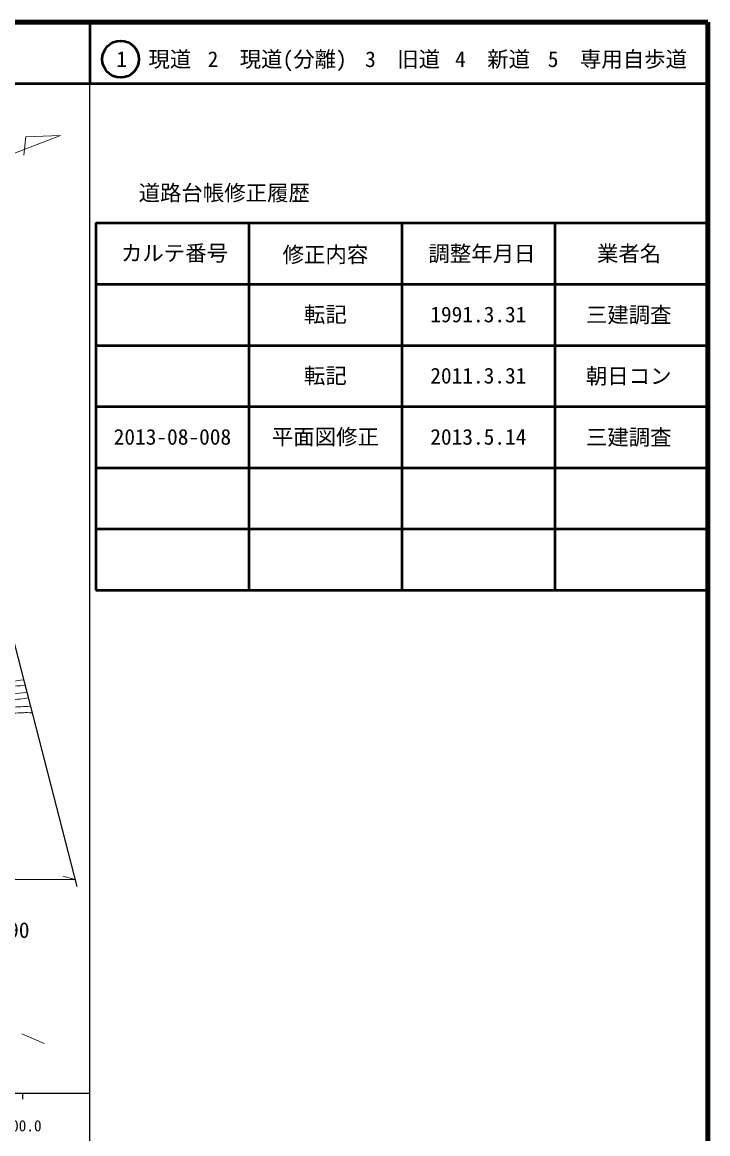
# Model space of a CAD drawing. Units: millimetres, scale not verified. Extents: x 40000 to 680000, y 20000 to 380000.
# Drawn here: x 567951 to 680000, y 198357 to 380000 of the extents above; entities that cross this region are included whole.
import ezdxf
from ezdxf.enums import TextEntityAlignment as Align

# ---------------------------------------------------------------- set-up
doc = ezdxf.new("R2010")
doc.units = ezdxf.units.MM
doc.header["$LTSCALE"] = 1000
for name, color, linetype, lineweight in [('M-BGD', 7, 'Continuous', 13), ('M-BMK-SRVR', 3, 'Continuous', 25), ('M-STR-HTXT', 7, 'Continuous', 13), ('M-STR-STRC', 7, 'Continuous', 13), ('M-TTL', 2, 'Continuous', 140), ('M-TTL-BAND', 7, 'Continuous', 25), ('M-TTL-FRAM', 2, 'Continuous', 50), ('M-TTL-LINE', 7, 'Continuous', 50)]:
    doc.layers.add(name, color=color, linetype=linetype, lineweight=lineweight)
doc.layers.add('M-TTL-TXT', color=7, linetype='Continuous')
doc.styles.add('ＭＳ ゴシック', font='')
doc.styles.get('ＭＳ ゴシック').set_extended_font_data('MS Gothic')

msp = doc.modelspace()

# ---------------------------------------------------------------- linework, layer by layer
at = {"layer": 'M-BGD'}
msp.add_line((567902, 214691), (571538, 213101), dxfattribs=at)
for points, knots in [([(543985, 274707), (545084, 274455), (545369, 274393), (546258, 274202), (547864, 273856), (548763, 273652), (550382, 273377), (551817, 273135), (552624, 273019), (554068, 272839), (555414, 272671), (556167, 272524), (557524, 272494), (558735, 272467), (559410, 272674), (560621, 272653), (562031, 272629), (562801, 272317), (564210, 272254), (565149, 272213), (565680, 272242), (566616, 272334), (567211, 272393), (567419, 272417), (568133, 272534)], [0, 0, 0, 0, 1, 1, 1, 2, 2, 2, 3, 3, 3, 4, 4, 4, 5, 5, 5, 6, 6, 6, 7, 7, 7, 8, 8, 8, 8]), ([(516259, 272518), (517762, 272457), (518152, 272447), (519366, 272415), (521609, 272355), (522868, 272240), (525109, 272355), (526409, 272422), (527128, 272588), (528428, 272654), (530038, 272736), (530944, 272679), (532556, 272654), (534227, 272629), (535163, 272599), (536833, 272534), (538621, 272465), (539636, 272545), (541408, 272295), (542623, 272124), (543259, 271781), (544476, 271627), (545321, 271520), (545807, 271598), (546656, 271521), (548428, 271361), (549391, 271026), (551162, 270843), (552576, 270697), (553371, 270633), (554791, 270551), (557393, 270399), (558852, 270337), (561457, 270251), (562695, 270211), (563388, 270155), (564627, 270172), (566210, 270193), (566762, 270265), (568670, 270460)], [0, 0, 0, 0, 1, 1, 1, 2, 2, 2, 3, 3, 3, 4, 4, 4, 5, 5, 5, 6, 6, 6, 7, 7, 7, 8, 8, 8, 9, 9, 9, 10, 10, 10, 11, 11, 11, 12, 12, 12, 13, 13, 13, 13]), ([(568376, 271597), (566282, 271508), (565740, 271483), (564050, 271443), (562561, 271408), (561726, 271391), (560235, 271390), (559296, 271390), (558768, 271384), (557829, 271430), (556272, 271507), (555407, 271659), (553855, 271816), (552577, 271945), (551861, 272015), (550585, 272161), (549613, 272273), (549065, 272310), (548099, 272467), (547108, 272629), (546567, 272794), (545587, 273012), (544766, 273194), (544311, 273320), (543487, 273490), (542432, 273709), (541846, 273877), (540775, 273996), (539506, 274136), (538783, 274065), (537505, 274062), (536139, 274059), (535374, 274010), (534009, 273956), (532321, 273889), (531375, 273854), (529689, 273743), (527927, 273628), (526945, 273496), (525183, 273384), (524125, 273317), (523528, 273339), (522472, 273251), (521659, 273184), (521211, 273076), (520398, 273012), (518888, 272892), (518339, 272956), (516520, 273041)], [0, 0, 0, 0, 1, 1, 1, 2, 2, 2, 3, 3, 3, 4, 4, 4, 5, 5, 5, 6, 6, 6, 7, 7, 7, 8, 8, 8, 9, 9, 9, 10, 10, 10, 11, 11, 11, 12, 12, 12, 13, 13, 13, 14, 14, 14, 15, 15, 15, 16, 16, 16, 16]), ([(514782, 269798), (515730, 270031), (516035, 270074), (516848, 270193), (518528, 270440), (519497, 270249), (521195, 270313), (523041, 270382), (524074, 270455), (525920, 270552), (527556, 270639), (528470, 270722), (530107, 270782), (531745, 270841), (532664, 270869), (534303, 270852), (535990, 270835), (536936, 270788), (538619, 270657), (539704, 270573), (540311, 270507), (541386, 270338), (542695, 270134), (543391, 269839), (544683, 269550), (545222, 269429), (545523, 269360), (546065, 269257), (546752, 269127), (547138, 269062), (547829, 268956), (548909, 268791), (549531, 268806), (550600, 268578), (551296, 268429), (551662, 268254), (552345, 268057), (552848, 267912), (553127, 267821), (553635, 267698), (554338, 267528), (554723, 267373), (555442, 267299), (555815, 267260), (556025, 267267), (556400, 267259), (557282, 267241), (557777, 267251), (558659, 267246), (559454, 267241), (559899, 267208), (560693, 267232), (561567, 267259), (562060, 267258), (562926, 267379), (563807, 267502), (564270, 267732), (565146, 267884), (566144, 268057), (566714, 268088), (567725, 268150), (568321, 268186), (568521, 268197), (569252, 268212)], [0, 0, 0, 0, 1, 1, 1, 2, 2, 2, 3, 3, 3, 4, 4, 4, 5, 5, 5, 6, 6, 6, 7, 7, 7, 8, 8, 8, 9, 9, 9, 10, 10, 10, 11, 11, 11, 12, 12, 12, 13, 13, 13, 14, 14, 14, 15, 15, 15, 16, 16, 16, 17, 17, 17, 18, 18, 18, 19, 19, 19, 20, 20, 20, 21, 21, 21, 21]), ([(568897, 269584), (567374, 269366), (566942, 269325), (565684, 269207), (563396, 268994), (562103, 269013), (559805, 268986), (558127, 268966), (557186, 268966), (555511, 269066), (554199, 269144), (553465, 269223), (552161, 269398), (550460, 269627), (549529, 269890), (547837, 270182), (546434, 270424), (545654, 270610), (544239, 270767), (543464, 270853), (543024, 270838), (542245, 270891), (541244, 270960), (540685, 271019), (539684, 271086), (538294, 271180), (537515, 271238), (536122, 271263), (531258, 271352), (528531, 271256), (523667, 271170), (521587, 271133), (520420, 271143), (518343, 271031), (517200, 270969), (516826, 270949), (515419, 270838)], [0, 0, 0, 0, 1, 1, 1, 2, 2, 2, 3, 3, 3, 4, 4, 4, 5, 5, 5, 6, 6, 6, 7, 7, 7, 8, 8, 8, 9, 9, 9, 10, 10, 10, 11, 11, 11, 12, 12, 12, 12]), ([(542888, 268946), (544757, 268599), (545225, 268513), (546723, 268235), (547688, 268056), (548240, 268005), (549195, 267776), (550393, 267490), (551023, 267183), (552206, 266839), (553376, 266499), (554011, 266200), (555217, 266022), (556288, 265863), (556906, 265937), (557988, 265969), (558956, 265997), (559499, 266039), (560460, 266155), (561657, 266299), (562312, 266481), (563504, 266660), (564830, 266858), (565569, 267026), (566907, 267112), (567927, 267177), (568291, 267184), (569524, 267164)], [0, 0, 0, 0, 1, 1, 1, 2, 2, 2, 3, 3, 3, 4, 4, 4, 5, 5, 5, 6, 6, 6, 7, 7, 7, 8, 8, 8, 9, 9, 9, 9])]:
    msp.add_open_spline(points, degree=3, knots=knots, dxfattribs=at)
at = {"layer": 'M-BMK-SRVR'}
msp.add_line((559542, 305713), (576874, 238780), dxfattribs=at)
at = {"layer": 'M-STR-HTXT'}
for p, q in [((348291, 239927), (576577, 239927)), ((576577, 239927), (574577, 240427))]:
    msp.add_line(p, q, dxfattribs=at)
at = {"layer": 'M-STR-STRC'}
for p, q in [((543344, 349666), (574184, 361490)), ((574184, 361490), (568522, 361253)), ((568522, 361253), (568225, 358267))]:
    msp.add_line(p, q, dxfattribs=at)
at = {"layer": 'M-TTL'}
for p, q in [((680000, 380000), (40000, 380000)), ((680000, 20000), (680000, 380000))]:
    msp.add_line(p, q, dxfattribs=at)
at = {"layer": 'M-TTL-BAND'}
for p, q in [((579000, 20000), (579000, 370000)), ((40000, 205000), (579000, 205000)), ((568000, 205000), (568000, 204000))]:
    msp.add_line(p, q, dxfattribs=at)
at = {"layer": 'M-TTL-FRAM'}
for p, q in [((580000, 347197), (580000, 287197)), ((580000, 347197), (680000, 347197)), ((580000, 287197), (680000, 287197))]:
    msp.add_line(p, q, dxfattribs=at)
at = {"layer": 'M-TTL-LINE'}
for p, q in [((579000, 380000), (579000, 370000)), ((40000, 370000), (680000, 370000)), ((605000, 347197), (605000, 287197)), ((630000, 347197), (630000, 287197)), ((655000, 347197), (655000, 287197)), ((580000, 337197), (680000, 337197)), ((580000, 327197), (680000, 327197)), ((580000, 317197), (680000, 317197)), ((580000, 307197), (680000, 307197)), ((580000, 297197), (680000, 297197))]:
    msp.add_line(p, q, dxfattribs=at)
msp.add_circle((584031, 373958), 3000, dxfattribs=at)

# ---------------------------------------------------------------- texts
at = {"layer": 'M-BGD', "style": 'ＭＳ ゴシック'}
msp.add_text('0.90', height=2566, dxfattribs=at).set_placement((565652, 229587), align=Align.BOTTOM_CENTER)
at = {"layer": 'M-TTL-BAND', "style": 'ＭＳ ゴシック'}
msp.add_text('500.0', height=1833, dxfattribs=at).set_placement((568000, 198195), align=Align.BOTTOM_CENTER)
at = {"layer": 'M-TTL-TXT', "style": 'ＭＳ ゴシック'}
for s, p in [('1\u3000現道', (589448, 373958)), ('2\u3000現道(分離)', (609619, 373958)), ('3\u3000旧道', (630121, 373958)), ('4\u3000新道', (644824, 373958)), ('5\u3000専用自歩道', (665228, 373958)), ('道路台帳修正履歴', (600968, 352113)), ('カルテ番号', (592839, 342277)), ('修正内容', (617509, 342023)), ('調整年月日', (643089, 342197)), ('業者名', (667134, 342197)), ('転記', (617500, 332245)), ('1991.3.31', (642500, 332245)), ('三建調査', (667077, 332189)), ('転記', (617500, 322245)), ('2011.3.31', (642500, 322245)), ('朝日コン', (667077, 322189)), ('2013-08-008', (592500, 312245)), ('平面図修正', (617500, 312245)), ('2013.5.14', (642500, 312245)), ('三建調査', (667077, 312189))]:
    msp.add_text(s, height=2566, dxfattribs=at).set_placement(p, align=Align.MIDDLE_CENTER)

doc.saveas('drawing.dxf')
